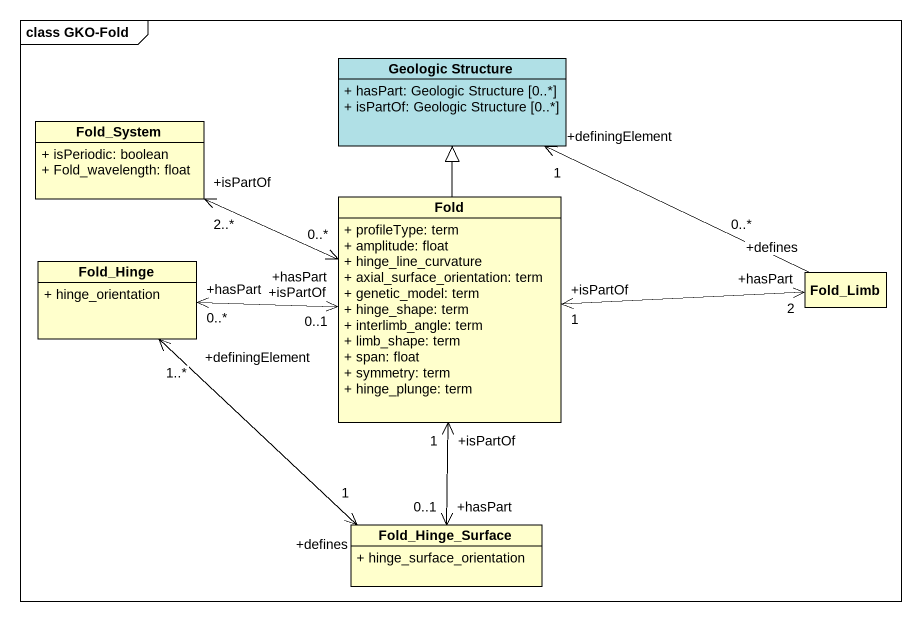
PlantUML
@startuml
mainframe class GKO-Fold
hide circle
hide empty members
skinparam classAttributeIconSize 0
class "Geologic Structure" as Geologic_Structure #B0E0E6 {
  + hasPart: Geologic Structure [0..*]
  + isPartOf: Geologic Structure [0..*]
}
class Fold_System {
  + isPeriodic: boolean
  + Fold_wavelength: float
}
class Fold {
  + profileType: term
  + amplitude: float
  + hinge_line_curvature
  + axial_surface_orientation: term
  + genetic_model: term
  + hinge_shape: term
  + interlimb_angle: term
  + limb_shape: term
  + span: float
  + symmetry: term
  + hinge_plunge: term
}
class Fold_Hinge {
  + hinge_orientation
}
class Fold_Limb
class Fold_Hinge_Surface {
  + hinge_surface_orientation
}
Fold_System "+isPartOf\n2..*" <-right-> "+hasPart\n0..*" Fold
Fold -up-|> Geologic_Structure
Fold_Hinge "+hasPart\n0..*" <-right-> "+isPartOf\n0..1" Fold
Fold_Limb "+defines\n0..*" -left-> "+definingElement\n1" Geologic_Structure
Fold_Limb "+hasPart\n2" <-left-> "+isPartOf\n1" Fold
Fold_Hinge_Surface "+hasPart\n0..1" <-up-> "+isPartOf\n1" Fold
Fold_Hinge_Surface "+defines\n1" <-up-> "+definingElement\n1..*" Fold_Hinge
@enduml
